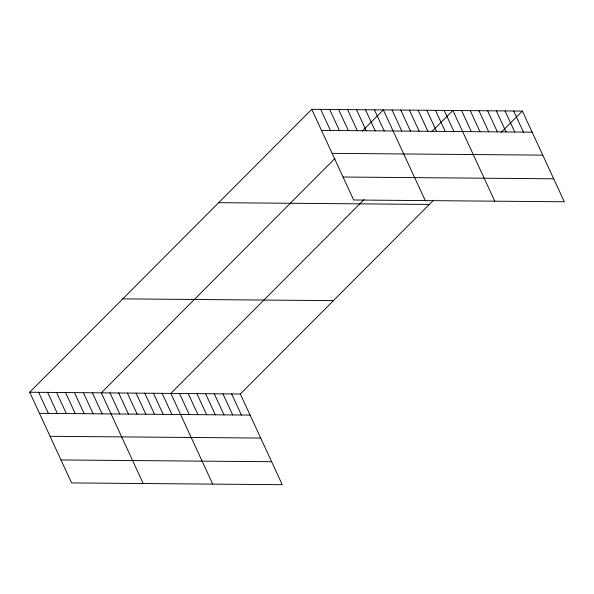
<?xml version="1.0" encoding="UTF-8"?>
<svg xmlns="http://www.w3.org/2000/svg" width="594" height="594" viewBox="0 0 594 594"><rect width="100%" height="100%" fill="white"/><g stroke="black" fill="none" stroke-linecap="round" stroke-linejoin="round"><path stroke-width="0.89" d="M29.7 392.233L240.347 394.008L282.247 484.697L71.607 482.922L29.7 392.233L311.753 109.303L522.393 111.078L564.3 201.767L353.653 199.992L311.753 109.303M335.016 158.405L101.322 392.834L143.221 483.531M362.214 131.126L383.368 109.905L425.274 200.594M364.033 199.614L170.834 393.421L212.734 484.11M431.727 131.712L452.88 110.491L494.787 201.18M240.347 394.008L433.546 200.2M501.239 132.291L522.393 111.078M321.495 130.39L532.135 132.165M332.105 153.356L542.753 155.131M343.042 177.027L553.69 178.794M218.674 202.673L429.321 204.44M122.78 298.864L333.42 300.638M39.442 413.32L250.089 415.095M50.059 436.293L260.699 438.06M60.989 459.956L271.636 461.724M513.706 111.004L523.448 132.091M505.019 110.93L514.76 132.017M496.324 110.855L506.073 131.942M487.637 110.781L497.378 131.868M478.95 110.707L488.691 131.794M470.262 110.64L480.004 131.72M461.568 110.566L471.317 131.653M444.193 110.417L453.935 131.504M435.506 110.343L445.248 131.43M426.811 110.269L436.56 131.356M418.124 110.194L427.866 131.281M409.437 110.128L419.178 131.215M400.75 110.053L410.491 131.14M392.055 109.979L401.804 131.066M374.42 109.831L384.162 130.918M365.466 109.756L375.208 130.843M356.511 109.682L366.253 130.769M347.557 109.608L357.306 130.687M338.61 109.526L348.351 130.613M329.655 109.452L339.397 130.539M320.701 109.378L330.45 130.465M231.653 393.933L241.402 415.02M222.965 393.859L232.707 414.946M214.278 393.785L224.02 414.872M205.591 393.711L215.332 414.798M196.896 393.636L206.645 414.723M188.209 393.57L197.951 414.657M179.522 393.495L189.263 414.582M162.14 393.347L171.889 414.434M153.452 393.273L163.194 414.36M144.765 393.198L154.507 414.285M136.078 393.131L145.82 414.211M127.383 393.057L137.132 414.144M118.696 392.983L128.438 414.07M110.009 392.909L119.75 413.996M92.367 392.76L102.109 413.847M83.412 392.686L93.154 413.773M74.465 392.612L84.207 413.699M65.511 392.537L75.252 413.624M56.556 392.456L66.298 413.543M47.602 392.382L57.351 413.469M38.655 392.307L48.396 413.394"/></g></svg>
